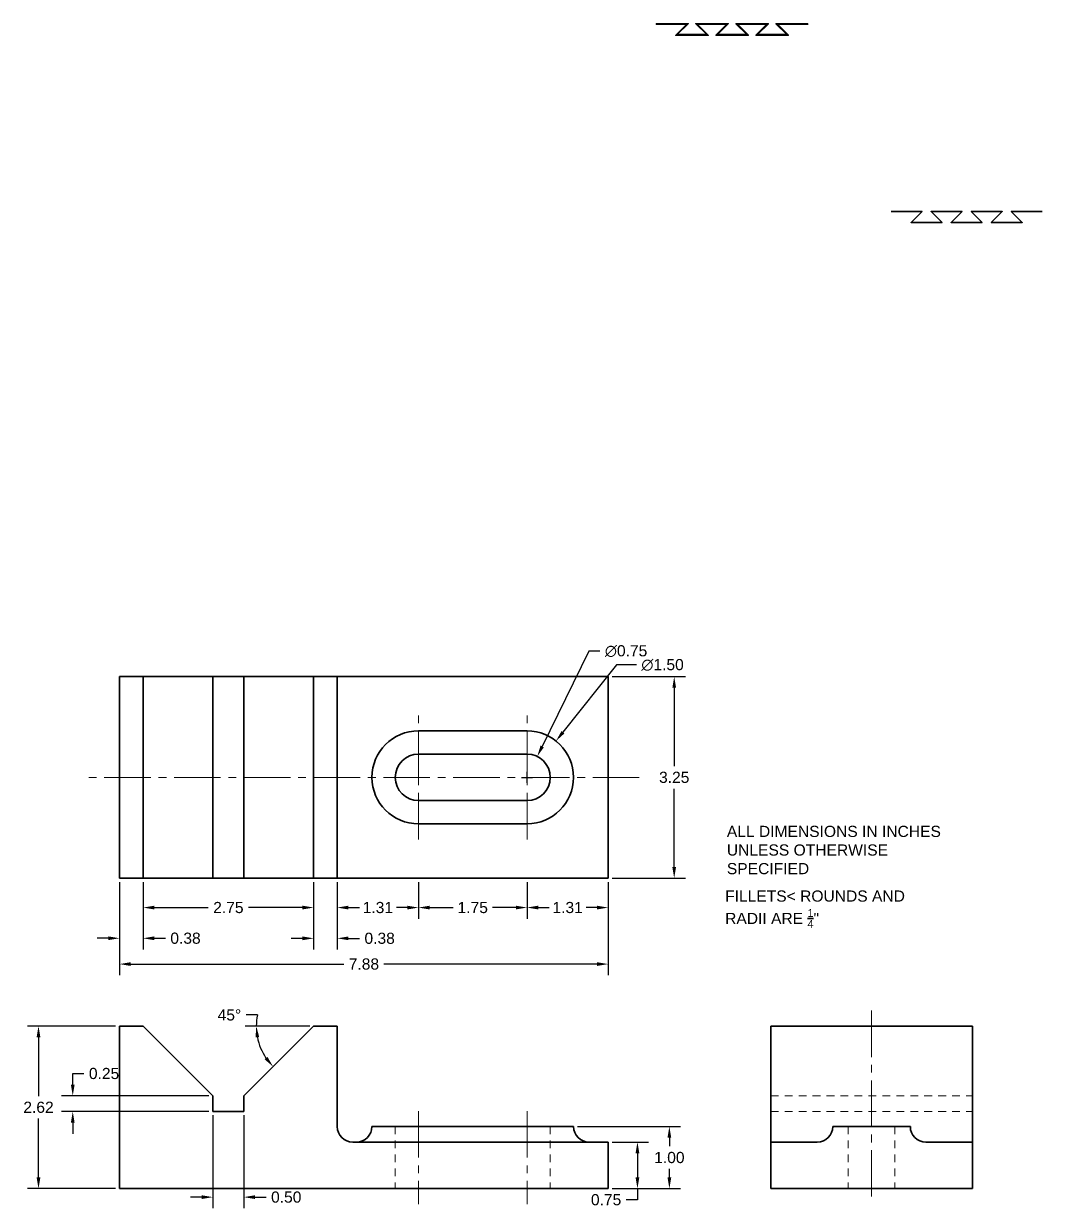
# Model space of a CAD drawing. Header units: inches. Extents: x -0.7 to 75.4, y -2.9 to 19.
# Drawn here: x 22.3 to 38.72, y -0.07 to 19.03 of the extents above; entities that cross this region are included whole.
import ezdxf

# ---------------------------------------------------------------- set-up
doc = ezdxf.new("R2010")
doc.units = ezdxf.units.IN
doc.header["$MEASUREMENT"] = 0
doc.linetypes.add('CENTER2', pattern=[1.125, 0.75, -0.125, 0.125, -0.125])
doc.linetypes.add('HIDDEN2', pattern=[0.1875, 0.125, -0.0625])
for name, color, linetype, lineweight in [('Center', 1, 'CENTER2', 13), ('Hidden', 3, 'HIDDEN2', 13), ('Visible', 6, 'Continuous', 35)]:
    doc.layers.add(name, color=color, linetype=linetype, lineweight=lineweight)
doc.layers.add('Text', color=7, linetype='Continuous', lineweight=35, true_color=0xa552a5)
doc.styles.get("Standard").update_dxf_attribs({"font": 'arial.ttf'})
doc.dimstyles.get("Standard").update_dxf_attribs({"dimtxt": 0.18, "dimasz": 0.18, "dimexe": 0.18, "dimexo": 0.0625, "dimgap": 0.09, "dimtad": 0, "dimtih": 1, "dimtoh": 1, "dimdec": 4, "dimzin": 0, "dimdsep": 46, "dimtxsty": 'Standard', "dimcen": 0.09, "dimadec": 0, "dimazin": 0, "dimtfac": 1, "dimtdec": 4, "dimtofl": 0, "dimtmove": 0, "dimatfit": 3, "dimfxl": 1, "dimtolj": 1, "dimtzin": 0, "dimarcsym": 0})

# ---------------------------------------------------------------- blocks, each defined once
blk = doc.blocks.new('*D2')
at = {"layer": 'Defpoints', "color": 0, "transparency": 16777216}
for p in [(31.725, 8.499), (31.725, 5.249), (32.788, 5.249)]:
    blk.add_point(p, dxfattribs=at)
at = {"layer": 'Text', "color": 0, "lineweight": -2, "transparency": 16777216}
for p, q in [((31.787, 8.499), (32.968, 8.499)), ((32.788, 8.319), (32.788, 7.056)), ((32.788, 5.429), (32.788, 6.692)), ((31.787, 5.249), (32.968, 5.249))]:
    blk.add_line(p, q, dxfattribs=at)
at = {"layer": 'Text', "color": 0, "transparency": 16777216}
for points in [[(32.758, 8.319), (32.818, 8.319), (32.788, 8.499)], [(32.758, 5.429), (32.818, 5.429), (32.788, 5.249)]]:
    blk.add_solid(points, dxfattribs=at)
at = {"layer": 'Text', "color": 0, "transparency": 16777216, "insert": (32.788, 6.874), "char_height": 0.18, "attachment_point": 5}
blk.add_mtext('\\A1;3.25', dxfattribs=at)
blk = doc.blocks.new('*D3')
at = {"layer": 'Defpoints', "color": 0, "transparency": 16777216}
for p in [(30.882, 7.461), (29.948, 6.288)]:
    blk.add_point(p, dxfattribs=at)
at = {"layer": 'Text', "color": 0, "lineweight": -2, "transparency": 16777216}
for p, q in [((31.858, 8.687), (30.994, 7.602)), ((32.178, 8.687), (31.858, 8.687)), ((30.415, 6.784), (30.415, 6.964)), ((30.325, 6.874), (30.505, 6.874))]:
    blk.add_line(p, q, dxfattribs=at)
at = {"layer": 'Text', "color": 0, "transparency": 16777216}
blk.add_solid([(30.971, 7.621), (31.018, 7.583), (30.882, 7.461)], dxfattribs=at)
at = {"layer": 'Text', "color": 0, "transparency": 16777216, "insert": (32.6, 8.687), "char_height": 0.18, "attachment_point": 5}
blk.add_mtext('\\A1;∅1.50', dxfattribs=at)
blk = doc.blocks.new('*D4')
at = {"layer": 'Defpoints', "color": 0, "transparency": 16777216}
for p in [(30.58, 7.211), (30.25, 6.537)]:
    blk.add_point(p, dxfattribs=at)
at = {"layer": 'Text', "color": 0, "lineweight": -2, "transparency": 16777216}
for p, q in [((31.41, 8.91), (30.659, 7.373)), ((31.59, 8.91), (31.41, 8.91)), ((30.415, 6.784), (30.415, 6.964)), ((30.325, 6.874), (30.505, 6.874))]:
    blk.add_line(p, q, dxfattribs=at)
at = {"layer": 'Text', "color": 0, "transparency": 16777216}
blk.add_solid([(30.632, 7.386), (30.686, 7.36), (30.58, 7.211)], dxfattribs=at)
at = {"layer": 'Text', "color": 0, "transparency": 16777216, "insert": (32.012, 8.91), "char_height": 0.18, "attachment_point": 5}
blk.add_mtext('\\A1;∅0.75', dxfattribs=at)
blk = doc.blocks.new('*D5')
at = {"layer": 'Defpoints', "color": 0, "transparency": 16777216}
for p in [(28.665, 5.249), (30.415, 5.249), (30.415, 4.775)]:
    blk.add_point(p, dxfattribs=at)
at = {"layer": 'Text', "color": 0, "lineweight": -2, "transparency": 16777216}
for p, q in [((28.665, 5.187), (28.665, 4.595)), ((30.415, 5.187), (30.415, 4.595)), ((28.845, 4.775), (29.224, 4.775)), ((30.235, 4.775), (29.856, 4.775))]:
    blk.add_line(p, q, dxfattribs=at)
at = {"layer": 'Text', "color": 0, "transparency": 16777216}
for points in [[(28.845, 4.805), (28.845, 4.745), (28.665, 4.775)], [(30.235, 4.805), (30.235, 4.745), (30.415, 4.775)]]:
    blk.add_solid(points, dxfattribs=at)
at = {"layer": 'Text', "color": 0, "transparency": 16777216, "insert": (29.54, 4.775), "char_height": 0.18, "attachment_point": 5}
blk.add_mtext('\\A1;1.75', dxfattribs=at)
blk = doc.blocks.new('*D6')
at = {"layer": 'Defpoints', "color": 0, "transparency": 16777216}
for p in [(23.845, 5.249), (31.725, 5.249), (23.845, 3.864)]:
    blk.add_point(p, dxfattribs=at)
at = {"layer": 'Text', "color": 0, "lineweight": -2, "transparency": 16777216}
for p, q in [((23.845, 5.187), (23.845, 3.684)), ((31.725, 5.187), (31.725, 3.684)), ((24.025, 3.864), (27.462, 3.864)), ((31.545, 3.864), (28.108, 3.864))]:
    blk.add_line(p, q, dxfattribs=at)
at = {"layer": 'Text', "color": 0, "transparency": 16777216}
for points in [[(24.025, 3.894), (24.025, 3.834), (23.845, 3.864)], [(31.545, 3.894), (31.545, 3.834), (31.725, 3.864)]]:
    blk.add_solid(points, dxfattribs=at)
at = {"layer": 'Text', "color": 0, "transparency": 16777216, "insert": (27.785, 3.864), "char_height": 0.18, "attachment_point": 5}
blk.add_mtext('\\A1;7.88', dxfattribs=at)
blk = doc.blocks.new('*D7')
at = {"layer": 'Defpoints', "color": 0, "transparency": 16777216}
for p in [(30.415, 5.249), (31.725, 5.249), (30.415, 4.775)]:
    blk.add_point(p, dxfattribs=at)
at = {"layer": 'Text', "color": 0, "lineweight": -2, "transparency": 16777216}
for p, q in [((30.415, 5.187), (30.415, 4.595)), ((31.725, 5.187), (31.725, 4.595)), ((30.595, 4.775), (30.772, 4.775)), ((31.545, 4.775), (31.368, 4.775))]:
    blk.add_line(p, q, dxfattribs=at)
at = {"layer": 'Text', "color": 0, "transparency": 16777216}
for points in [[(30.595, 4.805), (30.595, 4.745), (30.415, 4.775)], [(31.545, 4.805), (31.545, 4.745), (31.725, 4.775)]]:
    blk.add_solid(points, dxfattribs=at)
at = {"layer": 'Text', "color": 0, "transparency": 16777216, "insert": (31.07, 4.775), "char_height": 0.18, "attachment_point": 5}
blk.add_mtext('\\A1;1.31', dxfattribs=at)
blk = doc.blocks.new('*D8')
at = {"layer": 'Defpoints', "color": 0, "transparency": 16777216}
for p in [(27.355, 5.249), (28.665, 5.249), (28.665, 4.775)]:
    blk.add_point(p, dxfattribs=at)
at = {"layer": 'Text', "color": 0, "lineweight": -2, "transparency": 16777216}
for p, q in [((27.355, 5.187), (27.355, 4.595)), ((28.665, 5.187), (28.665, 4.595)), ((27.535, 4.775), (27.712, 4.775)), ((28.485, 4.775), (28.308, 4.775))]:
    blk.add_line(p, q, dxfattribs=at)
at = {"layer": 'Text', "color": 0, "transparency": 16777216}
for points in [[(27.535, 4.805), (27.535, 4.745), (27.355, 4.775)], [(28.485, 4.805), (28.485, 4.745), (28.665, 4.775)]]:
    blk.add_solid(points, dxfattribs=at)
at = {"layer": 'Text', "color": 0, "transparency": 16777216, "insert": (28.01, 4.775), "char_height": 0.18, "attachment_point": 5}
blk.add_mtext('\\A1;1.31', dxfattribs=at)
blk = doc.blocks.new('*D9')
at = {"layer": 'Defpoints', "color": 0, "transparency": 16777216}
for p in [(24.225, 5.249), (26.975, 5.249), (26.975, 4.775)]:
    blk.add_point(p, dxfattribs=at)
at = {"layer": 'Text', "color": 0, "lineweight": -2, "transparency": 16777216}
for p, q in [((24.225, 5.187), (24.225, 4.595)), ((26.975, 5.187), (26.975, 4.595)), ((24.405, 4.775), (25.274, 4.775)), ((26.795, 4.775), (25.926, 4.775))]:
    blk.add_line(p, q, dxfattribs=at)
at = {"layer": 'Text', "color": 0, "transparency": 16777216}
for points in [[(24.405, 4.805), (24.405, 4.745), (24.225, 4.775)], [(26.795, 4.805), (26.795, 4.745), (26.975, 4.775)]]:
    blk.add_solid(points, dxfattribs=at)
at = {"layer": 'Text', "color": 0, "transparency": 16777216, "insert": (25.6, 4.775), "char_height": 0.18, "attachment_point": 5}
blk.add_mtext('\\A1;2.75', dxfattribs=at)
blk = doc.blocks.new('*D10')
at = {"layer": 'Defpoints', "color": 0, "transparency": 16777216}
for p in [(23.845, 5.249), (24.225, 5.249), (24.225, 4.28)]:
    blk.add_point(p, dxfattribs=at)
at = {"layer": 'Text', "color": 0, "lineweight": -2, "transparency": 16777216}
for p, q in [((23.845, 5.187), (23.845, 4.1)), ((24.225, 5.187), (24.225, 4.1)), ((23.665, 4.28), (23.485, 4.28)), ((24.405, 4.28), (24.585, 4.28))]:
    blk.add_line(p, q, dxfattribs=at)
at = {"layer": 'Text', "color": 0, "transparency": 16777216}
for points in [[(23.665, 4.31), (23.665, 4.25), (23.845, 4.28)], [(24.405, 4.31), (24.405, 4.25), (24.225, 4.28)]]:
    blk.add_solid(points, dxfattribs=at)
at = {"layer": 'Text', "color": 0, "transparency": 16777216, "insert": (24.909, 4.28), "char_height": 0.18, "attachment_point": 5}
blk.add_mtext('\\A1;0.38', dxfattribs=at)
blk = doc.blocks.new('*D11')
at = {"layer": 'Defpoints', "color": 0, "transparency": 16777216}
for p in [(26.975, 5.249), (27.355, 5.249), (27.355, 4.279)]:
    blk.add_point(p, dxfattribs=at)
at = {"layer": 'Text', "color": 0, "lineweight": -2, "transparency": 16777216}
for p, q in [((26.975, 5.187), (26.975, 4.099)), ((27.355, 5.187), (27.355, 4.099)), ((26.795, 4.279), (26.615, 4.279)), ((27.535, 4.279), (27.715, 4.279))]:
    blk.add_line(p, q, dxfattribs=at)
at = {"layer": 'Text', "color": 0, "transparency": 16777216}
for points in [[(26.795, 4.309), (26.795, 4.249), (26.975, 4.279)], [(27.535, 4.309), (27.535, 4.249), (27.355, 4.279)]]:
    blk.add_solid(points, dxfattribs=at)
at = {"layer": 'Text', "color": 0, "transparency": 16777216, "insert": (28.039, 4.279), "char_height": 0.18, "attachment_point": 5}
blk.add_mtext('\\A1;0.38', dxfattribs=at)
blk = doc.blocks.new('*D12')
at = {"layer": 'Defpoints', "color": 0, "transparency": 16777216}
for p in [(26.975, 2.864), (26.975, 2.864), (27.355, 2.864), (26.174, 2.401), (25.85, 1.739)]:
    blk.add_point(p, dxfattribs=at)
at = {"layer": 'Text', "color": 0, "lineweight": -2, "transparency": 16777216}
for p, q in [((26.068, 3.043), (25.888, 3.043)), ((26.912, 2.864), (25.87, 2.864))]:
    blk.add_line(p, q, dxfattribs=at)
for start, end in [(168.8328, 180), (191.1672, 213.8328)]:
    blk.add_arc((26.975, 2.864), 0.925, start, end, dxfattribs=at)
at = {"layer": 'Text', "color": 0, "transparency": 16777216}
for points in [[(26.038, 2.682), (26.097, 2.688), (26.05, 2.864)], [(26.23, 2.368), (26.183, 2.33), (26.321, 2.21)]]:
    blk.add_solid(points, dxfattribs=at)
at = {"layer": 'Text', "color": 0, "transparency": 16777216, "insert": (25.617, 3.043), "char_height": 0.18, "attachment_point": 5}
blk.add_mtext('\\A1;45°', dxfattribs=at)
blk = doc.blocks.new('*D13')
at = {"layer": 'Defpoints', "color": 0, "transparency": 16777216}
for p in [(23.845, 2.864), (22.539, 0.244), (23.845, 0.244)]:
    blk.add_point(p, dxfattribs=at)
at = {"layer": 'Text', "color": 0, "lineweight": -2, "transparency": 16777216}
for p, q in [((23.782, 2.864), (22.359, 2.864)), ((22.539, 2.684), (22.539, 1.736)), ((22.539, 0.424), (22.539, 1.372)), ((23.782, 0.244), (22.359, 0.244))]:
    blk.add_line(p, q, dxfattribs=at)
at = {"layer": 'Text', "color": 0, "transparency": 16777216}
for points in [[(22.509, 2.684), (22.569, 2.684), (22.539, 2.864)], [(22.509, 0.424), (22.569, 0.424), (22.539, 0.244)]]:
    blk.add_solid(points, dxfattribs=at)
at = {"layer": 'Text', "color": 0, "transparency": 16777216, "insert": (22.539, 1.554), "char_height": 0.18, "attachment_point": 5}
blk.add_mtext('\\A1;2.62', dxfattribs=at)
blk = doc.blocks.new('*D14')
at = {"layer": 'Defpoints', "color": 0, "transparency": 16777216}
for p in [(23.091, 1.739), (25.35, 1.739), (25.35, 1.489)]:
    blk.add_point(p, dxfattribs=at)
at = {"layer": 'Text', "color": 0, "lineweight": -2, "transparency": 16777216}
for p, q in [((23.091, 1.919), (23.091, 2.099)), ((23.091, 2.099), (23.271, 2.099)), ((25.287, 1.739), (22.911, 1.739)), ((25.287, 1.489), (22.911, 1.489)), ((23.091, 1.309), (23.091, 1.129))]:
    blk.add_line(p, q, dxfattribs=at)
at = {"layer": 'Text', "color": 0, "transparency": 16777216}
for points in [[(23.061, 1.919), (23.121, 1.919), (23.091, 1.739)], [(23.061, 1.309), (23.121, 1.309), (23.091, 1.489)]]:
    blk.add_solid(points, dxfattribs=at)
at = {"layer": 'Text', "color": 0, "transparency": 16777216, "insert": (23.596, 2.099), "char_height": 0.18, "attachment_point": 5}
blk.add_mtext('\\A1;0.25', dxfattribs=at)
blk = doc.blocks.new('*D15')
at = {"layer": 'Defpoints', "color": 0, "transparency": 16777216}
for p in [(25.35, 1.489), (25.85, 1.489), (25.85, 0.106)]:
    blk.add_point(p, dxfattribs=at)
at = {"layer": 'Text', "color": 0, "lineweight": -2, "transparency": 16777216}
for p, q in [((25.35, 1.426), (25.35, -0.074)), ((25.85, 1.426), (25.85, -0.074)), ((25.17, 0.106), (24.99, 0.106)), ((26.03, 0.106), (26.21, 0.106))]:
    blk.add_line(p, q, dxfattribs=at)
at = {"layer": 'Text', "color": 0, "transparency": 16777216}
for points in [[(25.17, 0.136), (25.17, 0.076), (25.35, 0.106)], [(26.03, 0.136), (26.03, 0.076), (25.85, 0.106)]]:
    blk.add_solid(points, dxfattribs=at)
at = {"layer": 'Text', "color": 0, "transparency": 16777216, "insert": (26.533, 0.106), "char_height": 0.18, "attachment_point": 5}
blk.add_mtext('\\A1;0.50', dxfattribs=at)
blk = doc.blocks.new('*D16')
at = {"layer": 'Defpoints', "color": 0, "transparency": 16777216}
for p in [(31.165, 1.244), (31.725, 0.244), (32.71, 0.244)]:
    blk.add_point(p, dxfattribs=at)
at = {"layer": 'Text', "color": 0, "lineweight": -2, "transparency": 16777216}
for p, q in [((31.227, 1.244), (32.89, 1.244)), ((32.71, 1.064), (32.71, 0.926)), ((32.71, 0.424), (32.71, 0.562)), ((31.787, 0.244), (32.89, 0.244))]:
    blk.add_line(p, q, dxfattribs=at)
at = {"layer": 'Text', "color": 0, "transparency": 16777216}
for points in [[(32.68, 1.064), (32.74, 1.064), (32.71, 1.244)], [(32.68, 0.424), (32.74, 0.424), (32.71, 0.244)]]:
    blk.add_solid(points, dxfattribs=at)
at = {"layer": 'Text', "color": 0, "transparency": 16777216, "insert": (32.71, 0.744), "char_height": 0.18, "attachment_point": 5}
blk.add_mtext('\\A1;1.00', dxfattribs=at)
blk = doc.blocks.new('*D17')
at = {"layer": 'Defpoints', "color": 0, "transparency": 16777216}
for p in [(31.725, 0.994), (31.725, 0.244), (32.195, 0.244)]:
    blk.add_point(p, dxfattribs=at)
at = {"layer": 'Text', "color": 0, "lineweight": -2, "transparency": 16777216}
for p, q in [((31.787, 0.994), (32.375, 0.994)), ((32.195, 0.814), (32.195, 0.424)), ((31.787, 0.244), (32.375, 0.244)), ((32.195, 0.244), (32.195, 0.064)), ((32.195, 0.064), (32.015, 0.064))]:
    blk.add_line(p, q, dxfattribs=at)
at = {"layer": 'Text', "color": 0, "transparency": 16777216}
for points in [[(32.165, 0.814), (32.225, 0.814), (32.195, 0.994)], [(32.165, 0.424), (32.225, 0.424), (32.195, 0.244)]]:
    blk.add_solid(points, dxfattribs=at)
at = {"layer": 'Text', "color": 0, "transparency": 16777216, "insert": (31.69, 0.064), "char_height": 0.18, "attachment_point": 5}
blk.add_mtext('\\A1;0.75', dxfattribs=at)

msp = doc.modelspace()

# ---------------------------------------------------------------- linework, layer by layer
at = {"layer": 'Center'}
for p, q in [((28.66498, 6.87437), (28.66498, 7.87437)), ((30.41498, 6.87437), (30.41498, 7.87437)), ((32.22498, 6.87437), (23.34498, 6.87437)), ((28.66498, 5.87437), (28.66498, 6.87437)), ((30.41498, 5.87437), (30.41498, 6.87437)), ((35.96998, 3.11385), (35.96998, -0.00615)), ((28.66498, 1.49385), (28.66498, -0.00615)), ((30.41498, 1.49385), (30.41498, -0.00615))]:
    msp.add_line(p, q, dxfattribs=at)
at = {"layer": 'Hidden'}
for p, q in [((34.34498, 1.73885), (37.59498, 1.73885)), ((34.34498, 1.48885), (37.59498, 1.48885)), ((28.28998, 1.24385), (28.28998, 0.24385)), ((30.78998, 1.24385), (30.78998, 0.24385)), ((35.59498, 1.24385), (35.59498, 0.24385)), ((36.34498, 1.24385), (36.34498, 0.24385))]:
    msp.add_line(p, q, dxfattribs=at)
at = {"layer": 'Text'}
msp.add_line((23.84498, 8.49937), (23.84498, 8.49937), dxfattribs=at)
msp.add_lwpolyline([(34.94104, 19.02662), (34.42897, 19.02662), (34.60575, 18.84984), (34.12989, 18.84984), (34.30667, 19.02662), (33.78253, 19.02662), (33.9593, 18.84984), (33.48344, 18.84984), (33.66022, 19.02662), (33.13608, 19.02662), (33.31286, 18.84984), (32.837, 18.84984), (33.01377, 19.02662), (32.5017, 19.02662), (32.5017, 19.01662), (32.98963, 19.01662), (32.81286, 18.83984), (33.337, 18.83984), (33.16022, 19.01662), (33.63608, 19.01662), (33.4593, 18.83984), (33.98344, 18.83984), (33.80667, 19.01662), (34.28253, 19.01662), (34.10575, 18.83984), (34.62989, 18.83984), (34.45311, 19.01662), (34.94104, 19.01662)], close=True, dxfattribs=at)
for points in [[(32.5017, 19.02162), (33.0017, 19.02162), (32.82493, 18.84484), (33.32493, 18.84484), (33.14815, 19.02162), (33.64815, 19.02162), (33.47137, 18.84484), (33.97137, 18.84484), (33.7946, 19.02162), (34.2946, 19.02162), (34.11782, 18.84484), (34.61782, 18.84484), (34.44104, 19.02162), (34.94104, 19.02162)], [(36.28309, 15.99841), (36.78309, 15.99841), (36.60631, 15.82163), (37.10631, 15.82163), (36.92953, 15.99841), (37.42953, 15.99841), (37.25276, 15.82163), (37.75276, 15.82163), (37.57598, 15.99841), (38.07598, 15.99841), (37.8992, 15.82163), (38.3992, 15.82163), (38.22243, 15.99841), (38.72243, 15.99841)]]:
    msp.add_lwpolyline(points, dxfattribs=at)
at = {"layer": 'Visible'}
for p, q in [((23.84498, 8.49937), (31.72498, 8.49937)), ((23.84498, 5.24937), (23.84498, 8.49937)), ((24.22498, 5.24937), (24.22498, 8.49937)), ((25.34998, 5.24937), (25.34998, 8.49937)), ((25.84998, 5.24937), (25.84998, 8.49937)), ((26.97498, 5.24937), (26.97498, 8.49937)), ((27.35498, 5.24937), (27.35498, 8.49937)), ((31.72498, 8.49937), (31.72498, 5.24937)), ((31.72498, 5.24937), (23.84498, 5.24937)), ((23.84498, 2.86385), (23.84498, 0.24385)), ((24.22498, 2.86385), (23.84498, 2.86385)), ((24.22498, 2.86385), (25.34998, 1.73885)), ((26.97498, 2.86385), (25.84998, 1.73885)), ((27.35498, 2.86385), (26.97498, 2.86385)), ((27.35498, 2.86385), (27.35498, 1.24385)), ((34.34498, 2.86385), (34.34498, 0.24385)), ((34.34498, 2.86385), (37.59498, 2.86385)), ((37.59498, 2.86385), (37.59498, 0.24385)), ((25.34998, 1.73885), (25.34998, 1.48885)), ((25.84998, 1.73885), (25.84998, 1.48885)), ((25.34998, 1.48885), (25.84998, 1.48885)), ((31.16498, 1.24385), (27.91498, 1.24385)), ((35.34498, 1.24385), (36.59498, 1.24385)), ((27.66498, 0.99385), (27.60498, 0.99385)), ((27.63498, 0.99385), (31.72498, 0.99385)), ((31.72498, 0.99385), (31.41498, 0.99385)), ((31.72498, 0.99385), (31.72498, 0.24385)), ((34.34498, 0.99385), (35.09498, 0.99385)), ((36.84498, 0.99385), (37.59498, 0.99385)), ((31.72498, 0.24385), (23.84498, 0.24385)), ((34.34498, 0.24385), (37.59498, 0.24385))]:
    msp.add_line(p, q, dxfattribs=at)
for points in [[(28.66498, 7.62437), (30.41498, 7.62437, -1), (30.41498, 6.12437), (28.66498, 6.12437, -1)], [(30.41498, 7.24937), (28.66498, 7.24937, 1), (28.66498, 6.49937), (30.41498, 6.49937, 1)]]:
    msp.add_lwpolyline(points, format="xyb", close=True, dxfattribs=at)
for centre, start, end in [((27.60498, 1.24385), 180, 270), ((27.66498, 1.24385), 270, 0), ((31.41498, 1.24385), 180, 270), ((35.09498, 1.24385), 270, 0), ((36.84498, 1.24385), 180, 270)]:
    msp.add_arc(centre, 0.25, start, end, dxfattribs=at)

# ---------------------------------------------------------------- texts
at = {"layer": 'Text', "char_height": 0.18, "attachment_point": 1}
for s, width, heights, insert in [('ALL DIMENSIONS IN INCHES UNLESS OTHERWISE SPECIFIED', 3.8969923, [1.34833], (33.63674, 6.09331)), ('\\A1;FILLETS< ROUNDS AND RADII ARE {\\H0.7x;\\S1/4;}"', 3.3541972, [0], (33.6089, 5.05079))]:
    msp.add_mtext_dynamic_manual_height_columns(s, width=width, gutter_width=1, heights=heights, dxfattribs=dict(at, insert=insert))

# ---------------------------------------------------------------- dimensions: what is measured, and where the dimension line sits
at = {"layer": 'Text'}
for p1, p2, picture, middle in [((30.25034, 6.53745), (30.57962, 7.21129), '*D4', (32.01191, 8.90964)), ((29.94783, 6.28762), (30.88213, 7.46112), '*D3', (32.59958, 8.68727))]:
    dim = msp.add_diameter_dim_2p(p1=p1, p2=p2, dimstyle='Standard', override={"dimdec": 2}, dxfattribs=at)
    dim.commit()
    dim.dimension.update_dxf_attribs({"geometry": picture, "text_midpoint": middle, "dimtype": 163})
for base, p1, p2, picture, middle in [((32.78775, 5.24937), (31.72498, 8.49937), (31.72498, 5.24937), '*D2', (32.78775, 6.87437)), ((22.53874, 0.24385), (23.84498, 2.86385), (23.84498, 0.24385), '*D13', (22.53874, 1.55385)), ((23.09122, 1.73885), (25.34998, 1.48885), (25.34998, 1.73885), '*D14', (23.59567, 2.09885))]:
    dim = msp.add_linear_dim(base=base, p1=p1, p2=p2, angle=90, dimstyle='Standard', override={"dimdec": 2}, dxfattribs=at)
    dim.commit()
    dim.dimension.update_dxf_attribs({"geometry": picture, "text_midpoint": middle, "dimtype": 160})
for base, p1, p2, picture, middle in [((24.22498, 4.27955), (23.84498, 5.24937), (24.22498, 5.24937), '*D10', (24.90894, 4.27955)), ((23.84498, 3.86392), (31.72498, 5.24937), (23.84498, 5.24937), '*D6', (27.78498, 3.86392)), ((26.97498, 4.77476), (24.22498, 5.24937), (26.97498, 5.24937), '*D9', (25.59998, 4.77476)), ((27.35498, 4.27863), (26.97498, 5.24937), (27.35498, 5.24937), '*D11', (28.03894, 4.27863)), ((28.66498, 4.77476), (27.35498, 5.24937), (28.66498, 5.24937), '*D8', (28.00998, 4.77476)), ((30.41498, 4.77476), (28.66498, 5.24937), (30.41498, 5.24937), '*D5', (29.53998, 4.77476)), ((30.41498, 4.77476), (31.72498, 5.24937), (30.41498, 5.24937), '*D7', (31.06998, 4.77476)), ((25.84998, 0.10603), (25.34998, 1.48885), (25.84998, 1.48885), '*D15', (26.53345, 0.10603))]:
    dim = msp.add_linear_dim(base=base, p1=p1, p2=p2, dimstyle='Standard', override={"dimdec": 2}, dxfattribs=at)
    dim.commit()
    dim.dimension.update_dxf_attribs({"geometry": picture, "text_midpoint": middle})
dim = msp.add_angular_dim_2l(base=(26.17391, 2.40135), line1=((26.97498, 2.86385), (25.84998, 1.73885)), line2=((27.35498, 2.86385), (26.97498, 2.86385)), dimstyle='Standard', dxfattribs=at)
dim.commit()
dim.dimension.update_dxf_attribs({"geometry": '*D12', "text_midpoint": (25.61732, 3.04299)})
for base, p1, picture, middle in [((32.71033, 0.24385), (31.16498, 1.24385), '*D16', (32.71033, 0.74385)), ((32.19475, 0.24385), (31.72498, 0.99385), '*D17', (31.69029, 0.06385))]:
    dim = msp.add_linear_dim(base=base, p1=p1, p2=(31.72498, 0.24385), angle=90, dimstyle='Standard', override={"dimdec": 2}, dxfattribs=at)
    dim.commit()
    dim.dimension.update_dxf_attribs({"geometry": picture, "text_midpoint": middle})

doc.saveas('drawing.dxf')
